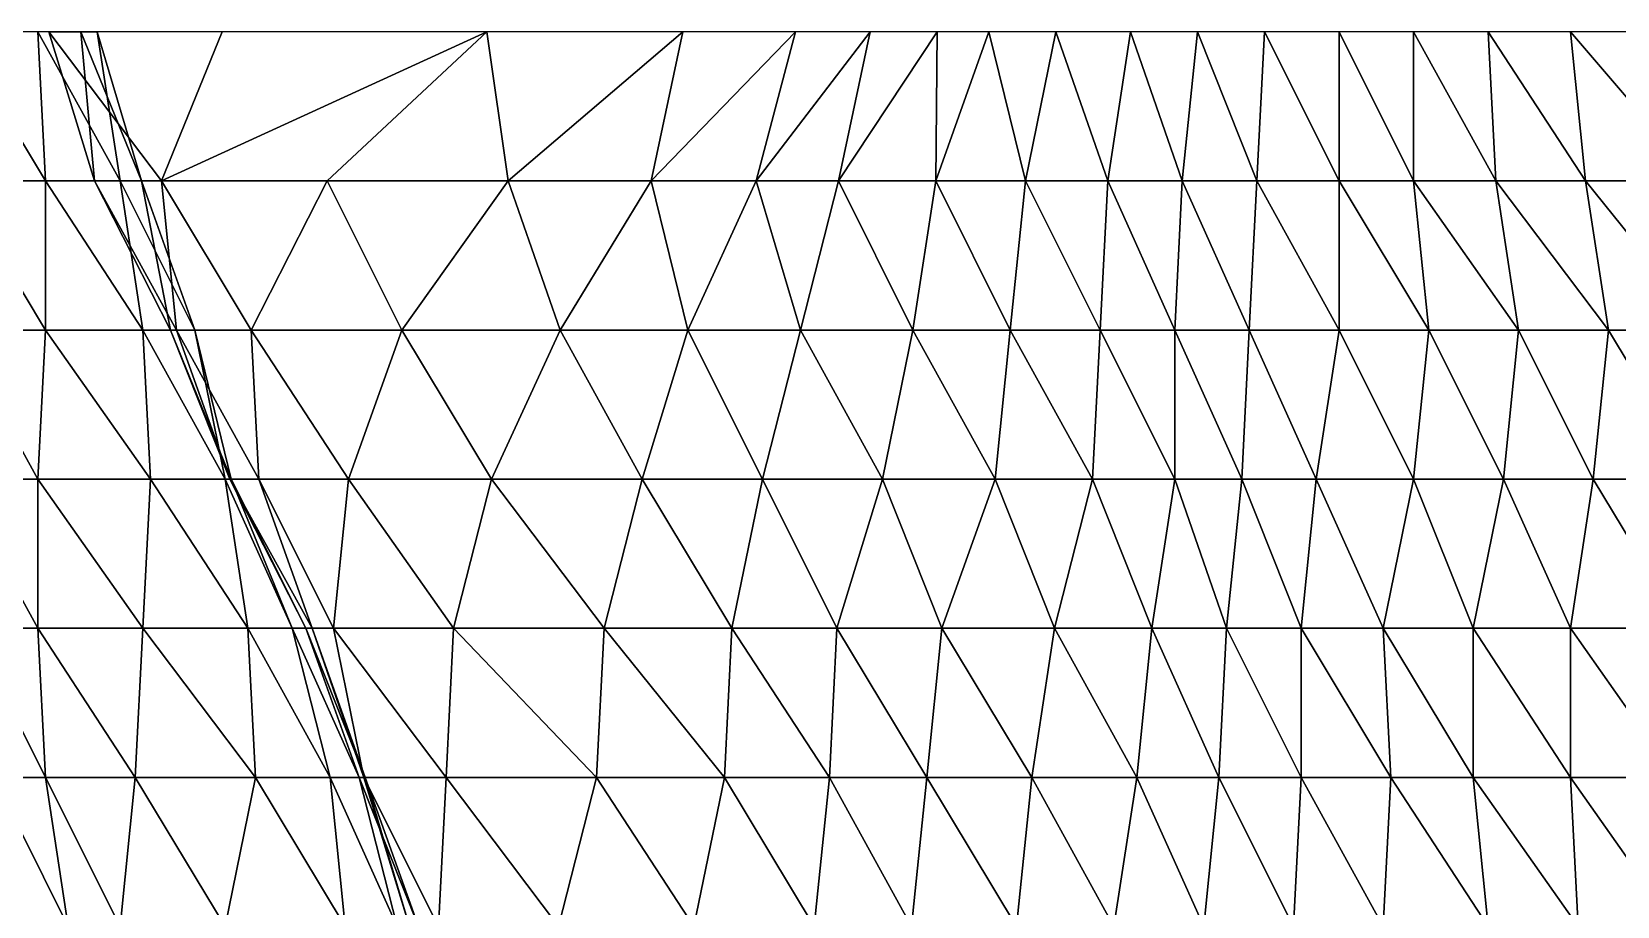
# Model space of a CAD drawing. Header units: metres. Extents: x -137 to 231, y -240 to 234.
# Drawn here: x 44.3 to 108.1, y 198.8 to 234 of the extents above; entities that cross this region are included whole.
import ezdxf

# ---------------------------------------------------------------- set-up
doc = ezdxf.new("R2010")
doc.units = ezdxf.units.M

msp = doc.modelspace()

# ---------------------------------------------------------------- linework, layer by layer
for points in [[(41.25995, 234, -417.27417), (44.87126, 228, -422.1174), (44.565598, 234, -422.29385), (44.565697, 234.0001, -422.29376)], [(41.25995, 234, -417.27417), (41.25995, 228, -417.27417), (44.87126, 228, -422.1174), (44.87136, 228.0001, -422.1173)], [(44.565598, 234, -422.29385), (47.87126, 228, -427.31354), (46.9543, 234, -427.84293), (46.9544, 234.0001, -427.84283)], [(44.565598, 234, -422.29385), (44.87126, 228, -422.1174), (47.87126, 228, -427.31354), (47.87136, 228.0001, -427.31345)], [(46.286423, 234, -435.15674), (46.84117, 228, -441.76465), (45.007233, 234, -442.8235), (45.00733, 234.0001, -442.8234)], [(45.007233, 234, -442.8235), (49.535522, 228, -447.1373), (51.98076, 234, -445.72552), (51.980858, 234.0001, -445.72543)], [(45.007233, 234, -442.8235), (46.84117, 228, -441.76465), (49.535522, 228, -447.1373), (49.53562, 228.0001, -447.1372)], [(46.9543, 234, -427.84293), (48.731674, 228, -433.745), (46.286423, 234, -435.15674), (46.286522, 234.0001, -435.15665)], [(46.286423, 234, -435.15674), (48.731674, 228, -433.745), (46.84117, 228, -441.76465), (46.84127, 228.0001, -441.76456)], [(46.9543, 234, -427.84293), (47.87126, 228, -427.31354), (48.731674, 228, -433.745), (48.731773, 228.0001, -433.7449)], [(49.535522, 228, -447.1373), (56.203384, 228, -450.2158), (62.62216, 234, -446.5099), (62.62226, 234.0001, -446.5098)], [(49.535522, 228, -447.1373), (62.62216, 234, -446.5099), (51.98076, 234, -445.72552), (51.980858, 234.0001, -445.72543)], [(62.62216, 234, -446.5099), (56.203384, 228, -450.2158), (63.482574, 228, -452.94138), (63.482674, 228.0001, -452.94128)], [(62.62216, 234, -446.5099), (63.482574, 228, -452.94138), (70.512665, 234, -448.88254), (70.512764, 234.0001, -448.88245)], [(70.512665, 234, -448.88254), (63.482574, 228, -452.94138), (69.233475, 228, -456.5493), (69.233574, 228.0001, -456.5492)], [(70.512665, 234, -448.88254), (69.233475, 228, -456.5493), (75.04094, 234, -453.19635), (75.04104, 234.0001, -453.19626)], [(75.04094, 234, -453.19635), (69.233475, 228, -456.5493), (73.4561, 228, -461.03955), (73.4562, 228.0001, -461.03946)], [(75.04094, 234, -453.19635), (73.4561, 228, -461.03955), (78.04094, 234, -458.3925), (78.04104, 234.0001, -458.3924)], [(78.04094, 234, -458.3925), (73.4561, 228, -461.03955), (76.761765, 228, -466.05923), (76.76186, 228.0001, -466.05914)], [(78.04094, 234, -458.3925), (76.761765, 228, -466.05923), (80.73529, 234, -463.76514), (80.73539, 234.0001, -463.76505)], [(80.73529, 234, -463.76514), (76.761765, 228, -466.05923), (80.67873, 228, -470.72595), (80.678825, 228.0001, -470.72586)], [(80.73529, 234, -463.76514), (80.67873, 228, -470.72595), (82.81831, 234, -469.49066), (82.81841, 234.0001, -469.49057)], [(82.81831, 234, -469.49066), (80.67873, 228, -470.72595), (84.29004, 228, -475.56918), (84.29014, 228.0001, -475.5691)], [(82.81831, 234, -469.49066), (84.29004, 228, -475.56918), (85.512665, 234, -474.8633), (85.512764, 234.0001, -474.86322)], [(85.512665, 234, -474.8633), (84.29004, 228, -475.56918), (87.59569, 228, -480.58887), (87.59579, 228.0001, -480.58878)], [(85.512665, 234, -474.8633), (87.59569, 228, -480.58887), (88.512665, 234, -480.05945), (88.512764, 234.0001, -480.05936)], [(88.512665, 234, -480.05945), (87.59569, 228, -480.58887), (90.59569, 228, -485.78503), (90.59579, 228.0001, -485.78494)], [(88.512665, 234, -480.05945), (90.59569, 228, -485.78503), (91.207, 234, -485.4321), (91.2071, 234.0001, -485.432)], [(91.207, 234, -485.4321), (90.59569, 228, -485.78503), (93.59569, 228, -490.98117), (93.59579, 228.0001, -490.98108)], [(91.207, 234, -485.4321), (93.59569, 228, -490.98117), (93.90135, 234, -490.8047), (93.90145, 234.0001, -490.8046)], [(93.90135, 234, -490.8047), (93.59569, 228, -490.98117), (96.90135, 228, -496.00085), (96.90145, 228.0001, -496.00076)], [(93.90135, 234, -490.8047), (96.90135, 228, -496.00085), (96.90135, 234, -496.00085), (96.90145, 234.0001, -496.00076)], [(96.90135, 234, -496.00085), (99.90135, 228, -501.197), (99.90135, 234, -501.197), (99.90145, 234.0001, -501.1969)], [(96.90135, 234, -496.00085), (96.90135, 228, -496.00085), (99.90135, 228, -501.197), (99.90145, 228.0001, -501.1969)], [(99.90135, 234, -501.197), (103.207016, 228, -506.2167), (102.90135, 234, -506.39316), (102.90145, 234.0001, -506.39307)], [(99.90135, 234, -501.197), (99.90135, 228, -501.197), (103.207016, 228, -506.2167), (103.207115, 228.0001, -506.2166)], [(102.90135, 234, -506.39316), (106.81831, 228, -511.05988), (106.207016, 234, -511.41284), (106.207115, 234.0001, -511.41275)], [(102.90135, 234, -506.39316), (103.207016, 228, -506.2167), (106.81831, 228, -511.05988), (106.81841, 228.0001, -511.05978)], [(106.207016, 234, -511.41284), (111.3466, 228, -515.37366), (111.04094, 234, -515.5502), (111.04104, 234.0001, -515.55005)], [(106.207016, 234, -511.41284), (106.81831, 228, -511.05988), (111.3466, 228, -515.37366), (111.3467, 228.0001, -515.37354)], [(41.25995, 228, -417.27417), (44.87126, 222, -422.1174), (44.87126, 228, -422.1174), (44.87136, 228.0001, -422.1173)], [(41.25995, 228, -417.27417), (41.25995, 222, -417.27417), (44.87126, 222, -422.1174), (44.87136, 222.0001, -422.1173)], [(44.87126, 228, -422.1174), (48.78824, 222, -426.78412), (47.87126, 228, -427.31354), (47.87136, 228.0001, -427.31345)], [(44.87126, 228, -422.1174), (44.87126, 222, -422.1174), (48.78824, 222, -426.78412), (48.788338, 222.0001, -426.78403)], [(48.731674, 228, -433.745), (49.897736, 222, -439.99994), (46.84117, 228, -441.76465), (46.84127, 228.0001, -441.76456)], [(46.84117, 228, -441.76465), (50.14682, 222, -446.78436), (49.535522, 228, -447.1373), (49.53562, 228.0001, -447.1372)], [(46.84117, 228, -441.76465), (49.897736, 222, -439.99994), (50.14682, 222, -446.78436), (50.14692, 222.0001, -446.78427)], [(47.87126, 228, -427.31354), (50.87126, 222, -432.5097), (48.731674, 228, -433.745), (48.731773, 228.0001, -433.7449)], [(47.87126, 228, -427.31354), (48.78824, 222, -426.78412), (50.87126, 222, -432.5097), (50.87136, 222.0001, -432.5096)], [(48.731674, 228, -433.745), (50.87126, 222, -432.5097), (49.897736, 222, -439.99994), (49.897835, 222.0001, -439.99985)], [(49.535522, 228, -447.1373), (53.14682, 222, -451.9805), (56.203384, 228, -450.2158), (56.203484, 228.0001, -450.2157)], [(49.535522, 228, -447.1373), (50.14682, 222, -446.78436), (53.14682, 222, -451.9805), (53.14692, 222.0001, -451.9804)], [(56.203384, 228, -450.2158), (53.14682, 222, -451.9805), (59.203384, 222, -455.41196), (59.203484, 222.0001, -455.41187)], [(56.203384, 228, -450.2158), (59.203384, 222, -455.41196), (63.482574, 228, -452.94138), (63.482674, 228.0001, -452.94128)], [(63.482574, 228, -452.94138), (59.203384, 222, -455.41196), (65.5656, 222, -458.66693), (65.5657, 222.0001, -458.66684)], [(63.482574, 228, -452.94138), (65.5656, 222, -458.66693), (69.233475, 228, -456.5493), (69.233574, 228.0001, -456.5492)], [(69.233475, 228, -456.5493), (65.5656, 222, -458.66693), (70.7052, 222, -462.62778), (70.7053, 222.0001, -462.6277)], [(69.233475, 228, -456.5493), (70.7052, 222, -462.62778), (73.4561, 228, -461.03955), (73.4562, 228.0001, -461.03946)], [(73.4561, 228, -461.03955), (70.7052, 222, -462.62778), (75.233475, 222, -466.9416), (75.233574, 222.0001, -466.9415)], [(73.4561, 228, -461.03955), (75.233475, 222, -466.9416), (76.761765, 228, -466.05923), (76.76186, 228.0001, -466.05914)], [(76.761765, 228, -466.05923), (75.233475, 222, -466.9416), (79.761765, 222, -471.25537), (79.76186, 222.0001, -471.25528)], [(76.761765, 228, -466.05923), (79.761765, 222, -471.25537), (80.67873, 228, -470.72595), (80.678825, 228.0001, -470.72586)], [(80.67873, 228, -470.72595), (79.761765, 222, -471.25537), (83.67873, 222, -475.92212), (83.678825, 222.0001, -475.92203)], [(80.67873, 228, -470.72595), (83.67873, 222, -475.92212), (84.29004, 228, -475.56918), (84.29014, 228.0001, -475.5691)], [(84.29004, 228, -475.56918), (83.67873, 222, -475.92212), (87.29004, 222, -480.76532), (87.29014, 222.0001, -480.76523)], [(84.29004, 228, -475.56918), (87.29004, 222, -480.76532), (87.59569, 228, -480.58887), (87.59579, 228.0001, -480.58878)], [(87.59569, 228, -480.58887), (87.29004, 222, -480.76532), (90.29004, 222, -485.9615), (90.29014, 222.0001, -485.9614)], [(87.59569, 228, -480.58887), (90.29004, 222, -485.9615), (90.59569, 228, -485.78503), (90.59579, 228.0001, -485.78494)], [(90.59569, 228, -485.78503), (90.29004, 222, -485.9615), (93.29004, 222, -491.15762), (93.29014, 222.0001, -491.15753)], [(90.59569, 228, -485.78503), (93.29004, 222, -491.15762), (93.59569, 228, -490.98117), (93.59579, 228.0001, -490.98108)], [(93.59569, 228, -490.98117), (93.29004, 222, -491.15762), (96.90135, 222, -496.00085), (96.90145, 222.0001, -496.00076)], [(93.59569, 228, -490.98117), (96.90135, 222, -496.00085), (96.90135, 228, -496.00085), (96.90145, 228.0001, -496.00076)], [(96.90135, 228, -496.00085), (100.51265, 222, -500.84406), (99.90135, 228, -501.197), (99.90145, 228.0001, -501.1969)], [(96.90135, 228, -496.00085), (96.90135, 222, -496.00085), (100.51265, 222, -500.84406), (100.51275, 222.0001, -500.84396)], [(99.90135, 228, -501.197), (104.12398, 222, -505.6873), (103.207016, 228, -506.2167), (103.207115, 228.0001, -506.2166)], [(99.90135, 228, -501.197), (100.51265, 222, -500.84406), (104.12398, 222, -505.6873), (104.12408, 222.0001, -505.6872)], [(103.207016, 228, -506.2167), (107.735275, 222, -510.5305), (106.81831, 228, -511.05988), (106.81841, 228.0001, -511.05978)], [(103.207016, 228, -506.2167), (104.12398, 222, -505.6873), (107.735275, 222, -510.5305), (107.735374, 222.0001, -510.5304)], [(106.81831, 228, -511.05988), (111.65227, 222, -515.19727), (111.3466, 228, -515.37366), (111.3467, 228.0001, -515.37354)], [(106.81831, 228, -511.05988), (107.735275, 222, -510.5305), (111.65227, 222, -515.19727), (111.65237, 222.0001, -515.19714)], [(41.25995, 222, -417.27417), (44.565598, 216, -422.29385), (44.87126, 222, -422.1174), (44.87136, 222.0001, -422.1173)], [(41.25995, 222, -417.27417), (41.25995, 216, -417.27417), (44.565598, 216, -422.29385), (44.565697, 216.0001, -422.29376)], [(44.87126, 222, -422.1174), (44.565598, 216, -422.29385), (49.093887, 216, -426.60764), (49.093987, 216.0001, -426.60754)], [(44.87126, 222, -422.1174), (49.093887, 216, -426.60764), (48.78824, 222, -426.78412), (48.788338, 222.0001, -426.78403)], [(48.78824, 222, -426.78412), (52.093887, 216, -431.8038), (50.87126, 222, -432.5097), (50.87136, 222.0001, -432.5096)], [(48.78824, 222, -426.78412), (49.093887, 216, -426.60764), (52.093887, 216, -431.8038), (52.093987, 216.0001, -431.8037)], [(50.87126, 222, -432.5097), (52.342987, 216, -438.5882), (49.897736, 222, -439.99994), (49.897835, 222.0001, -439.99985)], [(49.897736, 222, -439.99994), (52.286423, 216, -445.54904), (50.14682, 222, -446.78436), (50.14692, 222.0001, -446.78427)], [(49.897736, 222, -439.99994), (52.342987, 216, -438.5882), (52.286423, 216, -445.54904), (52.286522, 216.0001, -445.54895)], [(50.14682, 222, -446.78436), (53.452484, 216, -451.80402), (53.14682, 222, -451.9805), (53.14692, 222.0001, -451.9804)], [(50.14682, 222, -446.78436), (52.286423, 216, -445.54904), (53.452484, 216, -451.80402), (53.452583, 216.0001, -451.80392)], [(50.87126, 222, -432.5097), (52.093887, 216, -431.8038), (52.342987, 216, -438.5882), (52.343086, 216.0001, -438.5881)], [(53.14682, 222, -451.9805), (57.063797, 216, -456.64725), (59.203384, 222, -455.41196), (59.203484, 222.0001, -455.41187)], [(53.14682, 222, -451.9805), (53.452484, 216, -451.80402), (57.063797, 216, -456.64725), (57.063896, 216.0001, -456.64716)], [(59.203384, 222, -455.41196), (57.063797, 216, -456.64725), (62.814697, 216, -460.25516), (62.814796, 216.0001, -460.25507)], [(59.203384, 222, -455.41196), (62.814697, 216, -460.25516), (65.5656, 222, -458.66693), (65.5657, 222.0001, -458.66684)], [(65.5656, 222, -458.66693), (62.814697, 216, -460.25516), (68.87126, 216, -463.6866), (68.87136, 216.0001, -463.68652)], [(65.5656, 222, -458.66693), (68.87126, 216, -463.6866), (70.7052, 222, -462.62778), (70.7053, 222.0001, -462.6277)], [(70.7052, 222, -462.62778), (68.87126, 216, -463.6866), (73.7052, 216, -467.82394), (73.7053, 216.0001, -467.82385)], [(70.7052, 222, -462.62778), (73.7052, 216, -467.82394), (75.233475, 222, -466.9416), (75.233574, 222.0001, -466.9415)], [(75.233475, 222, -466.9416), (73.7052, 216, -467.82394), (78.53914, 216, -471.96127), (78.53924, 216.0001, -471.96118)], [(75.233475, 222, -466.9416), (78.53914, 216, -471.96127), (79.761765, 222, -471.25537), (79.76186, 222.0001, -471.25528)], [(79.761765, 222, -471.25537), (78.53914, 216, -471.96127), (83.06741, 216, -476.2751), (83.06751, 216.0001, -476.275)], [(79.761765, 222, -471.25537), (83.06741, 216, -476.2751), (83.67873, 222, -475.92212), (83.678825, 222.0001, -475.92203)], [(83.67873, 222, -475.92212), (83.06741, 216, -476.2751), (86.984375, 216, -480.9418), (86.984474, 216.0001, -480.9417)], [(83.67873, 222, -475.92212), (86.984375, 216, -480.9418), (87.29004, 222, -480.76532), (87.29014, 222.0001, -480.76523)], [(87.29004, 222, -480.76532), (86.984375, 216, -480.9418), (90.29004, 216, -485.9615), (90.29014, 216.0001, -485.9614)], [(87.29004, 222, -480.76532), (90.29004, 216, -485.9615), (90.29004, 222, -485.9615), (90.29014, 222.0001, -485.9614)], [(90.29004, 222, -485.9615), (92.984375, 216, -491.3341), (93.29004, 222, -491.15762), (93.29014, 222.0001, -491.15753)], [(90.29004, 222, -485.9615), (90.29004, 216, -485.9615), (92.984375, 216, -491.3341), (92.984474, 216.0001, -491.334)], [(93.29004, 222, -491.15762), (92.984375, 216, -491.3341), (95.984375, 216, -496.53027), (95.984474, 216.0001, -496.53018)], [(93.29004, 222, -491.15762), (95.984375, 216, -496.53027), (96.90135, 222, -496.00085), (96.90145, 222.0001, -496.00076)], [(96.90135, 222, -496.00085), (95.984375, 216, -496.53027), (99.90135, 216, -501.197), (99.90145, 216.0001, -501.1969)], [(96.90135, 222, -496.00085), (99.90135, 216, -501.197), (100.51265, 222, -500.84406), (100.51275, 222.0001, -500.84396)], [(100.51265, 222, -500.84406), (99.90135, 216, -501.197), (103.51265, 216, -506.04022), (103.51275, 216.0001, -506.04013)], [(100.51265, 222, -500.84406), (103.51265, 216, -506.04022), (104.12398, 222, -505.6873), (104.12408, 222.0001, -505.6872)], [(104.12398, 222, -505.6873), (103.51265, 216, -506.04022), (107.12398, 216, -510.88342), (107.12408, 216.0001, -510.88333)], [(104.12398, 222, -505.6873), (107.12398, 216, -510.88342), (107.735275, 222, -510.5305), (107.735374, 222.0001, -510.5304)], [(107.735275, 222, -510.5305), (107.12398, 216, -510.88342), (111.3466, 216, -515.37366), (111.3467, 216.0001, -515.37354)], [(107.735275, 222, -510.5305), (111.3466, 216, -515.37366), (111.65227, 222, -515.19727), (111.65237, 222.0001, -515.19714)], [(41.25995, 216, -417.27417), (44.565598, 210, -422.29385), (44.565598, 216, -422.29385), (44.565697, 216.0001, -422.29376)], [(41.25995, 216, -417.27417), (41.87126, 210, -416.92123), (44.565598, 210, -422.29385), (44.565697, 210.0001, -422.29376)], [(44.565598, 216, -422.29385), (48.78824, 210, -426.78412), (49.093887, 216, -426.60764), (49.093987, 216.0001, -426.60754)], [(44.565598, 216, -422.29385), (44.565598, 210, -422.29385), (48.78824, 210, -426.78412), (48.788338, 210.0001, -426.78403)], [(49.093887, 216, -426.60764), (48.78824, 210, -426.78412), (53.01085, 210, -431.2744), (53.01095, 210.0001, -431.27432)], [(49.093887, 216, -426.60764), (53.01085, 210, -431.2744), (52.093887, 216, -431.8038), (52.093987, 216.0001, -431.8037)], [(52.093887, 216, -431.8038), (54.78824, 210, -437.17642), (52.342987, 216, -438.5882), (52.343086, 216.0001, -438.5881)], [(52.093887, 216, -431.8038), (53.01085, 210, -431.2744), (54.78824, 210, -437.17642), (54.788338, 210.0001, -437.17633)], [(52.342987, 216, -438.5882), (55.342987, 210, -443.78436), (52.286423, 216, -445.54904), (52.286522, 216.0001, -445.54895)], [(52.286423, 216, -445.54904), (55.59207, 210, -450.56873), (53.452484, 216, -451.80402), (53.452583, 216.0001, -451.80392)], [(52.286423, 216, -445.54904), (55.342987, 210, -443.78436), (55.59207, 210, -450.56873), (55.59217, 210.0001, -450.56863)], [(52.342987, 216, -438.5882), (54.78824, 210, -437.17642), (55.342987, 210, -443.78436), (55.343086, 210.0001, -443.78427)], [(53.452484, 216, -451.80402), (56.452484, 210, -457.00018), (57.063797, 216, -456.64725), (57.063896, 216.0001, -456.64716)], [(53.452484, 216, -451.80402), (55.59207, 210, -450.56873), (56.452484, 210, -457.00018), (56.452583, 210.0001, -457.0001)], [(57.063797, 216, -456.64725), (56.452484, 210, -457.00018), (61.286423, 210, -461.1375), (61.286522, 210.0001, -461.13742)], [(57.063797, 216, -456.64725), (61.286423, 210, -461.1375), (62.814697, 216, -460.25516), (62.814796, 216.0001, -460.25507)], [(62.814697, 216, -460.25516), (61.286423, 210, -461.1375), (67.34299, 210, -464.56897), (67.34309, 210.0001, -464.56888)], [(62.814697, 216, -460.25516), (67.34299, 210, -464.56897), (68.87126, 216, -463.6866), (68.87136, 216.0001, -463.68652)], [(68.87126, 216, -463.6866), (67.34299, 210, -464.56897), (72.482574, 210, -468.52982), (72.48267, 210.0001, -468.52972)], [(68.87126, 216, -463.6866), (72.482574, 210, -468.52982), (73.7052, 216, -467.82394), (73.7053, 216.0001, -467.82385)], [(73.7052, 216, -467.82394), (72.482574, 210, -468.52982), (76.7052, 210, -473.02008), (76.7053, 210.0001, -473.02)], [(73.7052, 216, -467.82394), (76.7052, 210, -473.02008), (78.53914, 216, -471.96127), (78.53924, 216.0001, -471.96118)], [(78.53914, 216, -471.96127), (76.7052, 210, -473.02008), (80.92781, 210, -477.51038), (80.92791, 210.0001, -477.51028)], [(78.53914, 216, -471.96127), (80.92781, 210, -477.51038), (83.06741, 216, -476.2751), (83.06751, 216.0001, -476.275)], [(83.06741, 216, -476.2751), (80.92781, 210, -477.51038), (85.4561, 210, -481.82416), (85.4562, 210.0001, -481.82407)], [(83.06741, 216, -476.2751), (85.4561, 210, -481.82416), (86.984375, 216, -480.9418), (86.984474, 216.0001, -480.9417)], [(86.984375, 216, -480.9418), (85.4561, 210, -481.82416), (89.37306, 210, -486.4909), (89.37316, 210.0001, -486.4908)], [(86.984375, 216, -480.9418), (89.37306, 210, -486.4909), (90.29004, 216, -485.9615), (90.29014, 216.0001, -485.9614)], [(90.29004, 216, -485.9615), (89.37306, 210, -486.4909), (92.37306, 210, -491.68704), (92.37316, 210.0001, -491.68695)], [(90.29004, 216, -485.9615), (92.37306, 210, -491.68704), (92.984375, 216, -491.3341), (92.984474, 216.0001, -491.334)], [(92.984375, 216, -491.3341), (92.37306, 210, -491.68704), (95.37306, 210, -496.8832), (95.37316, 210.0001, -496.88312)], [(92.984375, 216, -491.3341), (95.37306, 210, -496.8832), (95.984375, 216, -496.53027), (95.984474, 216.0001, -496.53018)], [(95.984375, 216, -496.53027), (95.37306, 210, -496.8832), (98.67873, 210, -501.90286), (98.678825, 210.0001, -501.90277)], [(95.984375, 216, -496.53027), (98.67873, 210, -501.90286), (99.90135, 216, -501.197), (99.90145, 216.0001, -501.1969)], [(99.90135, 216, -501.197), (98.67873, 210, -501.90286), (102.29002, 210, -506.7461), (102.29012, 210.0001, -506.746)], [(99.90135, 216, -501.197), (102.29002, 210, -506.7461), (103.51265, 216, -506.04022), (103.51275, 216.0001, -506.04013)], [(103.51265, 216, -506.04022), (102.29002, 210, -506.7461), (106.207016, 210, -511.41284), (106.207115, 210.0001, -511.41275)], [(103.51265, 216, -506.04022), (106.207016, 210, -511.41284), (107.12398, 216, -510.88342), (107.12408, 216.0001, -510.88333)], [(107.12398, 216, -510.88342), (106.207016, 210, -511.41284), (110.735275, 210, -515.7267), (110.735374, 210.0001, -515.72656)], [(107.12398, 216, -510.88342), (110.735275, 210, -515.7267), (111.3466, 216, -515.37366), (111.3467, 216.0001, -515.37354)], [(41.87126, 210, -416.92123), (44.87126, 204, -422.1174), (44.565598, 210, -422.29385), (44.565697, 210.0001, -422.29376)], [(41.87126, 210, -416.92123), (42.78824, 204, -416.3918), (44.87126, 204, -422.1174), (44.87136, 204.0001, -422.1173)], [(44.565598, 210, -422.29385), (48.482574, 204, -426.9606), (48.78824, 210, -426.78412), (48.788338, 210.0001, -426.78403)], [(44.565598, 210, -422.29385), (44.87126, 204, -422.1174), (48.482574, 204, -426.9606), (48.482674, 204.0001, -426.9605)], [(48.78824, 210, -426.78412), (48.482574, 204, -426.9606), (53.316513, 204, -431.09793), (53.316612, 204.0001, -431.09784)], [(48.78824, 210, -426.78412), (53.316513, 204, -431.09793), (53.01085, 210, -431.2744), (53.01095, 210.0001, -431.27432)], [(53.01085, 210, -431.2744), (56.316513, 204, -436.29407), (54.78824, 210, -437.17642), (54.788338, 210.0001, -437.17633)], [(53.01085, 210, -431.2744), (53.316513, 204, -431.09793), (56.316513, 204, -436.29407), (56.316612, 204.0001, -436.29398)], [(54.78824, 210, -437.17642), (57.482574, 204, -442.54904), (55.342987, 210, -443.78436), (55.343086, 210.0001, -443.78427)], [(54.78824, 210, -437.17642), (56.316513, 204, -436.29407), (57.482574, 204, -442.54904), (57.482674, 204.0001, -442.54895)], [(55.342987, 210, -443.78436), (57.731674, 204, -449.33344), (55.59207, 210, -450.56873), (55.59217, 210.0001, -450.56863)], [(55.342987, 210, -443.78436), (57.482574, 204, -442.54904), (57.731674, 204, -449.33344), (57.731773, 204.0001, -449.33334)], [(55.59207, 210, -450.56873), (57.67511, 204, -456.2943), (56.452484, 210, -457.00018), (56.452583, 210.0001, -457.0001)], [(55.59207, 210, -450.56873), (57.731674, 204, -449.33344), (57.67511, 204, -456.2943), (57.67521, 204.0001, -456.29422)], [(56.452484, 210, -457.00018), (60.98076, 204, -461.314), (61.286423, 210, -461.1375), (61.286522, 210.0001, -461.13742)], [(56.452484, 210, -457.00018), (57.67511, 204, -456.2943), (60.98076, 204, -461.314), (60.980858, 204.0001, -461.3139)], [(61.286423, 210, -461.1375), (60.98076, 204, -461.314), (67.03732, 204, -464.74542), (67.03742, 204.0001, -464.74533)], [(61.286423, 210, -461.1375), (67.03732, 204, -464.74542), (67.34299, 210, -464.56897), (67.34309, 210.0001, -464.56888)], [(67.34299, 210, -464.56897), (67.03732, 204, -464.74542), (72.17691, 204, -468.7063), (72.17701, 204.0001, -468.7062)], [(67.34299, 210, -464.56897), (72.17691, 204, -468.7063), (72.482574, 210, -468.52982), (72.48267, 210.0001, -468.52972)], [(72.482574, 210, -468.52982), (72.17691, 204, -468.7063), (76.399536, 204, -473.19656), (76.399635, 204.0001, -473.19647)], [(72.482574, 210, -468.52982), (76.399536, 204, -473.19656), (76.7052, 210, -473.02008), (76.7053, 210.0001, -473.02)], [(76.7052, 210, -473.02008), (76.399536, 204, -473.19656), (80.31651, 204, -477.8633), (80.31661, 204.0001, -477.86322)], [(76.7052, 210, -473.02008), (80.31651, 204, -477.8633), (80.92781, 210, -477.51038), (80.92791, 210.0001, -477.51028)], [(80.92781, 210, -477.51038), (80.31651, 204, -477.8633), (84.53914, 204, -482.35358), (84.53924, 204.0001, -482.3535)], [(80.92781, 210, -477.51038), (84.53914, 204, -482.35358), (85.4561, 210, -481.82416), (85.4562, 210.0001, -481.82407)], [(85.4561, 210, -481.82416), (84.53914, 204, -482.35358), (88.761765, 204, -486.84384), (88.76186, 204.0001, -486.84375)], [(85.4561, 210, -481.82416), (88.761765, 204, -486.84384), (89.37306, 210, -486.4909), (89.37316, 210.0001, -486.4908)], [(89.37306, 210, -486.4909), (88.761765, 204, -486.84384), (92.06741, 204, -491.86353), (92.06751, 204.0001, -491.86343)], [(89.37306, 210, -486.4909), (92.06741, 204, -491.86353), (92.37306, 210, -491.68704), (92.37316, 210.0001, -491.68695)], [(92.37306, 210, -491.68704), (92.06741, 204, -491.86353), (95.37306, 204, -496.8832), (95.37316, 204.0001, -496.88312)], [(92.37306, 210, -491.68704), (95.37306, 204, -496.8832), (95.37306, 210, -496.8832), (95.37316, 210.0001, -496.88312)], [(95.37306, 210, -496.8832), (98.98439, 204, -501.7264), (98.67873, 210, -501.90286), (98.678825, 210.0001, -501.90277)], [(95.37306, 210, -496.8832), (95.37306, 204, -496.8832), (98.98439, 204, -501.7264), (98.98449, 204.0001, -501.72632)], [(98.67873, 210, -501.90286), (102.29002, 204, -506.7461), (102.29002, 210, -506.7461), (102.29012, 210.0001, -506.746)], [(98.67873, 210, -501.90286), (98.98439, 204, -501.7264), (102.29002, 204, -506.7461), (102.29012, 204.0001, -506.746)], [(102.29002, 210, -506.7461), (106.207016, 204, -511.41284), (106.207016, 210, -511.41284), (106.207115, 210.0001, -511.41275)], [(102.29002, 210, -506.7461), (102.29002, 204, -506.7461), (106.207016, 204, -511.41284), (106.207115, 204.0001, -511.41275)], [(106.207016, 210, -511.41284), (110.42964, 204, -515.9031), (110.735275, 210, -515.7267), (110.735374, 210.0001, -515.72656)], [(106.207016, 210, -511.41284), (106.207016, 204, -511.41284), (110.42964, 204, -515.9031), (110.42974, 204.0001, -515.90295)], [(42.78824, 204, -416.3918), (45.78824, 198, -421.58798), (44.87126, 204, -422.1174), (44.87136, 204.0001, -422.1173)], [(42.78824, 204, -416.3918), (44.01085, 198, -415.68594), (45.78824, 198, -421.58798), (45.788338, 198.0001, -421.5879)], [(44.87126, 204, -422.1174), (47.87126, 198, -427.31354), (48.482574, 204, -426.9606), (48.482674, 204.0001, -426.9605)], [(44.87126, 204, -422.1174), (45.78824, 198, -421.58798), (47.87126, 198, -427.31354), (47.87136, 198.0001, -427.31345)], [(48.482574, 204, -426.9606), (47.87126, 198, -427.31354), (52.093887, 198, -431.8038), (52.093987, 198.0001, -431.8037)], [(48.482574, 204, -426.9606), (52.093887, 198, -431.8038), (53.316513, 204, -431.09793), (53.316612, 204.0001, -431.09784)], [(53.316513, 204, -431.09793), (52.093887, 198, -431.8038), (56.92781, 198, -435.94113), (56.92791, 198.0001, -435.94104)], [(53.316513, 204, -431.09793), (56.92781, 198, -435.94113), (56.316513, 204, -436.29407), (56.316612, 204.0001, -436.29398)], [(56.316513, 204, -436.29407), (59.01085, 198, -441.66672), (57.482574, 204, -442.54904), (57.482674, 204.0001, -442.54895)], [(56.316513, 204, -436.29407), (56.92781, 198, -435.94113), (59.01085, 198, -441.66672), (59.01095, 198.0001, -441.66663)], [(57.482574, 204, -442.54904), (59.87126, 198, -448.09814), (57.731674, 204, -449.33344), (57.731773, 204.0001, -449.33334)], [(57.482574, 204, -442.54904), (59.01085, 198, -441.66672), (59.87126, 198, -448.09814), (59.87136, 198.0001, -448.09805)], [(57.731674, 204, -449.33344), (59.50905, 198, -455.23547), (57.67511, 204, -456.2943), (57.67521, 204.0001, -456.29422)], [(57.67511, 204, -456.2943), (60.67511, 198, -461.49048), (60.98076, 204, -461.314), (60.980858, 204.0001, -461.3139)], [(57.67511, 204, -456.2943), (59.50905, 198, -455.23547), (60.67511, 198, -461.49048), (60.67521, 198.0001, -461.4904)], [(57.731674, 204, -449.33344), (59.87126, 198, -448.09814), (59.50905, 198, -455.23547), (59.509148, 198.0001, -455.23538)], [(60.98076, 204, -461.314), (60.67511, 198, -461.49048), (65.50905, 198, -465.62778), (65.50915, 198.0001, -465.6277)], [(60.98076, 204, -461.314), (65.50905, 198, -465.62778), (67.03732, 204, -464.74542), (67.03742, 204.0001, -464.74533)], [(67.03732, 204, -464.74542), (65.50905, 198, -465.62778), (70.9543, 198, -469.41217), (70.9544, 198.0001, -469.41208)], [(67.03732, 204, -464.74542), (70.9543, 198, -469.41217), (72.17691, 204, -468.7063), (72.17701, 204.0001, -468.7062)], [(72.17691, 204, -468.7063), (70.9543, 198, -469.41217), (75.78824, 198, -473.5495), (75.78834, 198.0001, -473.5494)], [(72.17691, 204, -468.7063), (75.78824, 198, -473.5495), (76.399536, 204, -473.19656), (76.399635, 204.0001, -473.19647)], [(76.399536, 204, -473.19656), (75.78824, 198, -473.5495), (79.7052, 198, -478.21625), (79.7053, 198.0001, -478.21616)], [(76.399536, 204, -473.19656), (79.7052, 198, -478.21625), (80.31651, 204, -477.8633), (80.31661, 204.0001, -477.86322)], [(80.31651, 204, -477.8633), (79.7052, 198, -478.21625), (83.92781, 198, -482.7065), (83.92791, 198.0001, -482.70642)], [(80.31651, 204, -477.8633), (83.92781, 198, -482.7065), (84.53914, 204, -482.35358), (84.53924, 204.0001, -482.3535)], [(84.53914, 204, -482.35358), (83.92781, 198, -482.7065), (87.84479, 198, -487.37326), (87.84489, 198.0001, -487.37317)], [(84.53914, 204, -482.35358), (87.84479, 198, -487.37326), (88.761765, 204, -486.84384), (88.76186, 204.0001, -486.84375)], [(88.761765, 204, -486.84384), (87.84479, 198, -487.37326), (91.4561, 198, -492.21646), (91.4562, 198.0001, -492.21637)], [(88.761765, 204, -486.84384), (91.4561, 198, -492.21646), (92.06741, 204, -491.86353), (92.06751, 204.0001, -491.86343)], [(92.06741, 204, -491.86353), (91.4561, 198, -492.21646), (95.06741, 198, -497.0597), (95.06751, 198.0001, -497.0596)], [(92.06741, 204, -491.86353), (95.06741, 198, -497.0597), (95.37306, 204, -496.8832), (95.37316, 204.0001, -496.88312)], [(95.37306, 204, -496.8832), (95.06741, 198, -497.0597), (98.67873, 198, -501.90286), (98.678825, 198.0001, -501.90277)], [(95.37306, 204, -496.8832), (98.67873, 198, -501.90286), (98.98439, 204, -501.7264), (98.98449, 204.0001, -501.72632)], [(98.98439, 204, -501.7264), (98.67873, 198, -501.90286), (102.90135, 198, -506.39316), (102.90145, 198.0001, -506.39307)], [(98.98439, 204, -501.7264), (102.90135, 198, -506.39316), (102.29002, 204, -506.7461), (102.29012, 204.0001, -506.746)], [(102.29002, 204, -506.7461), (106.51265, 198, -511.23636), (106.207016, 204, -511.41284), (106.207115, 204.0001, -511.41275)], [(102.29002, 204, -506.7461), (102.90135, 198, -506.39316), (106.51265, 198, -511.23636), (106.51275, 198.0001, -511.23627)], [(106.207016, 204, -511.41284), (110.42964, 198, -515.9031), (110.42964, 204, -515.9031), (110.42974, 204.0001, -515.90295)], [(106.207016, 204, -511.41284), (106.51265, 198, -511.23636), (110.42964, 198, -515.9031), (110.42974, 198.0001, -515.90295)]]:
    msp.add_3dface(points)

doc.saveas('drawing.dxf')
